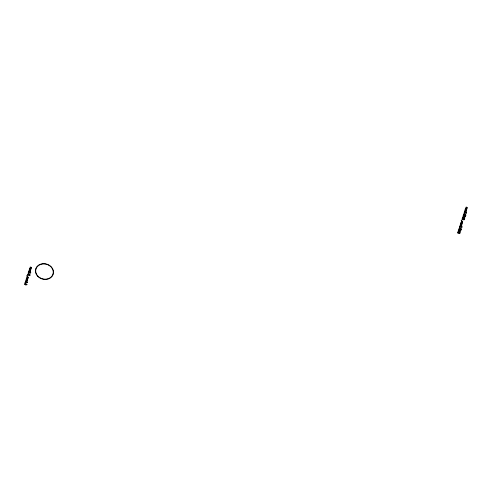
<?xml version="1.0" encoding="UTF-8"?>
<svg xmlns="http://www.w3.org/2000/svg" width="492" height="492" viewBox="0 0 492 492"><rect width="100%" height="100%" fill="white"/><g stroke="black" fill="none" stroke-linecap="round" stroke-linejoin="round"><path stroke-width="0.74" d="M26.383 278.724L27.743 279.136L28.333 277.162C26.845 275.994 26.248 277.303 28.161 277.347C27.607 277.863 25.369 277.347 27.884 278.121L27.675 278.632L26.55 278.06L26.113 279.407L27.429 279.622C26.845 280.132 24.631 279.622 27.146 280.397L26.943 280.907L25.861 280.348L25.609 280.987L27.005 281.412L27.472 280.581L27.595 279.431L26.322 278.767M465.272 209.155L466.687 209.53L467.277 207.55C465.819 206.388 465.204 207.704 467.111 207.741C466.551 208.257 464.319 207.741 466.828 208.516L466.625 209.026L465.5 208.454L465.063 209.801L466.373 210.016C465.795 210.527 463.581 210.016 466.096 210.791L465.887 211.302L464.811 210.742L464.553 211.382L465.955 211.806L466.268 211.443L466.545 209.826L465.315 209.174M460.733 223.214L462.154 223.589L462.744 221.609C461.281 220.447 460.666 221.763 462.572 221.8C462.019 222.31 459.78 221.8 462.296 222.575L462.086 223.085L460.961 222.513L460.53 223.86L461.84 224.075C461.256 224.58 459.042 224.075 461.564 224.85L461.355 225.354L460.272 224.801L460.02 225.434L461.416 225.865L461.73 225.496L462.006 223.885L460.776 223.227M29.446 269.093L30.861 269.468L31.451 267.488C29.987 266.326 29.372 267.642 31.285 267.679C30.701 268.189 28.487 267.679 31.002 268.454L30.799 268.964L29.668 268.392L29.237 269.739L30.547 269.954C29.994 270.465 27.755 269.954 30.27 270.729L30.061 271.24L28.936 270.668L28.727 271.313L30.129 271.744L30.436 271.375L30.719 269.764L29.489 269.106M27.232 275.883L27.46 276.221L27.324 275.778L26.691 275.944L27.232 275.883M461.644 220.336L461.871 220.674L461.736 220.225L461.109 220.391L461.644 220.336M459.546 232.415L460.161 232.402L460.377 231.64L459.399 231.351L458.261 231.769L458.802 230.865L458.273 230.834L457.911 231.978L459.762 231.566L460.143 232.107L459.546 232.415M463.612 219.819L464.22 219.807L464.436 219.045L463.464 218.755L462.326 219.174L462.867 218.27L462.339 218.245L461.97 219.383L463.821 218.971L464.208 219.512L463.612 219.819M464.085 218.356L464.694 218.35L464.909 217.581L463.938 217.292L462.8 217.716L463.341 216.812L462.812 216.781L462.443 217.919L464.294 217.507L464.682 218.048L464.085 218.356M457.824 232.39C463.384 233.798 456.57 234.315 457.824 232.39M28.499 273.183L28.118 273.066L28.499 273.183M25.381 282.857L25 282.734L25.381 282.857M464.325 213.251L463.944 213.128L464.325 213.251M459.792 227.304L459.411 227.187L459.792 227.304M30.781 272.845L29.391 273.152L28.425 272.131L29.834 271.83L30.781 272.845M30.073 275.04L28.684 275.348L27.718 274.327L29.12 274.026L30.073 275.04M27.657 282.513L26.273 282.82L25.307 281.805L26.709 281.504L27.657 282.513M26.949 284.708L25.566 285.016L24.6 283.995L26.002 283.693L26.949 284.708M466.607 212.907L465.217 213.214L464.257 212.193L465.66 211.898L466.607 212.907M465.899 215.102L464.509 215.41L463.55 214.389L464.952 214.088L465.899 215.102M465.426 216.566L464.036 216.874L463.077 215.853L464.479 215.551L465.426 216.566M462.074 226.966L460.684 227.273L459.719 226.252L461.121 225.951L462.074 226.966M461.361 229.161L459.977 229.469L459.011 228.448L460.414 228.147L461.361 229.161M460.893 230.625L459.503 230.933L458.538 229.912L459.946 229.61L460.893 230.625M28.893 271.941L28.53 272.144L28.843 272.617L30.688 272.826L28.893 271.941M28.185 274.136L27.823 274.339L28.136 274.813L29.981 275.016L28.185 274.136M25.775 281.608L25.406 281.811L25.725 282.291L27.564 282.494L25.775 281.608M25.061 283.804L24.698 284.007L25.018 284.481L26.857 284.69L25.061 283.804M464.719 212.003L464.356 212.206L464.669 212.685L466.514 212.888L464.719 212.003M464.011 214.198L463.648 214.401L463.962 214.875L465.807 215.084L464.011 214.198M463.538 215.662L463.175 215.865L463.495 216.339L465.334 216.542L463.538 215.662M460.186 226.062L459.817 226.265L460.137 226.738L461.976 226.947L460.186 226.062M459.479 228.257L459.11 228.46L459.43 228.934L461.268 229.137L459.479 228.257M459.005 229.715L458.642 229.924L458.956 230.397L460.801 230.6L459.005 229.715M37.786 276.03A8.874 7.558 15.3 0 0 52.761 274.69A8.874 7.558 15.3 0 0 42.872 263.927A8.874 7.558 15.3 0 0 37.786 276.03M37.57 276.172A9.164 7.804 15.3 0 0 53.025 274.788A9.164 7.804 15.3 0 0 42.816 263.687A9.164 7.804 15.3 0 0 37.57 276.172"/></g></svg>
